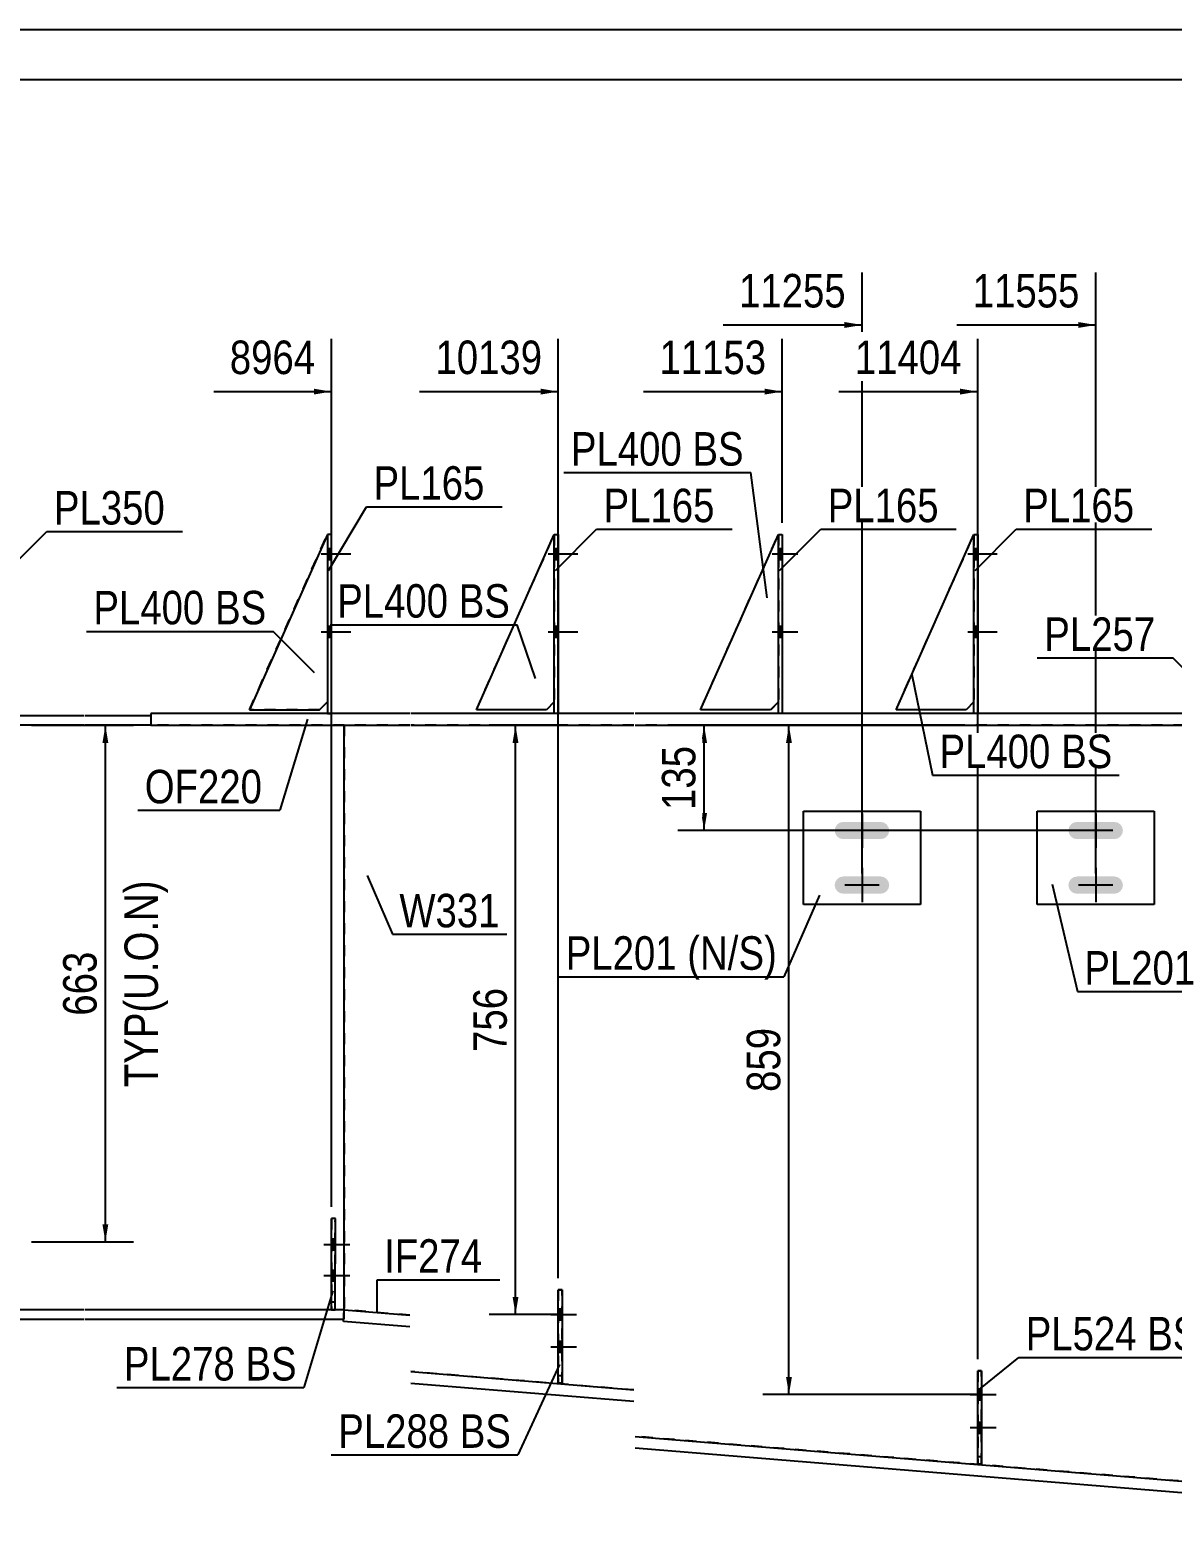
# Model space of a CAD drawing. Header units: millimetres. Extents: x -636 to -233, y -184 to 93.
# Drawn here: x -389.4 to -291.6, y -34.1 to 92.7 of the extents above; entities that cross this region are included whole.
import ezdxf

# ---------------------------------------------------------------- set-up
doc = ezdxf.new("R2010")
doc.units = ezdxf.units.MM
doc.linetypes.add('DXK_LINE_DOT1', pattern=[1.8814, 0.9407, -0.9407])
doc.linetypes.add('DXK_LINE_DOT2', pattern=[3.9198, 1.9599, -1.9599])
doc.styles.add('Arial Narrow', font='ARIALN.TTF', dxfattribs={"height": 0.2})

# ---------------------------------------------------------------- blocks, each defined once
blk = doc.blocks.new('Unknown-627019997-1200')
at = {"color": 5, "linetype": 'Continuous'}
blk.add_line((-233.12, 92.69), (-633.12, 92.69), dxfattribs=at)
blk = doc.blocks.new('Bolt-627019997-1681 - 1676')
at = {"linetype": 'Continuous'}
for points in [[(-324.96, 47.38), (-324.96, 48.31), (-325.29, 48.31), (-325.29, 47.38)], [(-324.96, 47.38), (-324.96, 48.31), (-325.29, 48.31), (-325.29, 47.38)], [(-324.96, 47.38), (-324.96, 48.31), (-325.29, 48.31), (-325.29, 47.38)], [(-324.96, 40.71), (-324.96, 41.65), (-325.29, 41.65), (-325.29, 40.71)], [(-324.96, 40.71), (-324.96, 41.65), (-325.29, 41.65), (-325.29, 40.71)], [(-324.96, 40.71), (-324.96, 41.65), (-325.29, 41.65), (-325.29, 40.71)]]:
    blk.add_hatch(color=3, dxfattribs=at).paths.add_polyline_path(points)
at = {"color": 3, "linetype": 'Continuous'}
for p, q in [((-325.29, 48.31), (-324.96, 48.31)), ((-325.29, 48.31), (-324.96, 48.31)), ((-325.29, 48.31), (-324.96, 48.31)), ((-325.83, 47.85), (-323.63, 47.85)), ((-325.83, 47.85), (-323.63, 47.85)), ((-325.83, 47.85), (-323.63, 47.85)), ((-325.29, 47.38), (-324.96, 47.38)), ((-325.29, 47.38), (-324.96, 47.38)), ((-325.29, 47.38), (-324.96, 47.38)), ((-325.83, 41.18), (-323.63, 41.18)), ((-325.83, 41.18), (-323.63, 41.18)), ((-325.83, 41.18), (-323.63, 41.18)), ((-325.29, 41.65), (-324.96, 41.65)), ((-325.29, 41.65), (-324.96, 41.65)), ((-325.29, 41.65), (-324.96, 41.65)), ((-325.29, 40.71), (-324.96, 40.71)), ((-325.29, 40.71), (-324.96, 40.71)), ((-325.29, 40.71), (-324.96, 40.71))]:
    blk.add_line(p, q, dxfattribs=at)
blk = doc.blocks.new('Bolt-627019997-1679 - 1676')
at = {"linetype": 'Continuous'}
for points in [[(-308.23, 47.38), (-308.23, 48.31), (-308.56, 48.31), (-308.56, 47.38)], [(-308.23, 47.38), (-308.23, 48.31), (-308.56, 48.31), (-308.56, 47.38)], [(-308.23, 47.38), (-308.23, 48.31), (-308.56, 48.31), (-308.56, 47.38)], [(-308.23, 40.71), (-308.23, 41.65), (-308.56, 41.65), (-308.56, 40.71)], [(-308.23, 40.71), (-308.23, 41.65), (-308.56, 41.65), (-308.56, 40.71)], [(-308.23, 40.71), (-308.23, 41.65), (-308.56, 41.65), (-308.56, 40.71)]]:
    blk.add_hatch(color=3, dxfattribs=at).paths.add_polyline_path(points)
at = {"color": 3, "linetype": 'Continuous'}
for p, q in [((-308.56, 48.31), (-308.23, 48.31)), ((-308.56, 48.31), (-308.23, 48.31)), ((-308.56, 48.31), (-308.23, 48.31)), ((-309.09, 47.85), (-306.56, 47.85)), ((-309.09, 47.85), (-306.56, 47.85)), ((-309.09, 47.85), (-306.56, 47.85)), ((-308.56, 47.38), (-308.23, 47.38)), ((-308.56, 47.38), (-308.23, 47.38)), ((-308.56, 47.38), (-308.23, 47.38)), ((-309.09, 41.18), (-306.56, 41.18)), ((-309.09, 41.18), (-306.56, 41.18)), ((-309.09, 41.18), (-306.56, 41.18)), ((-308.56, 41.65), (-308.23, 41.65)), ((-308.56, 41.65), (-308.23, 41.65)), ((-308.56, 41.65), (-308.23, 41.65)), ((-308.56, 40.71), (-308.23, 40.71)), ((-308.56, 40.71), (-308.23, 40.71)), ((-308.56, 40.71), (-308.23, 40.71))]:
    blk.add_line(p, q, dxfattribs=at)
blk = doc.blocks.new('Bolt-627019997-1680 - 1676')
at = {"linetype": 'Continuous'}
for points in [[(-307.9, -24.52), (-307.9, -23.59), (-308.24, -23.59), (-308.24, -24.52)], [(-307.9, -27.37), (-307.9, -26.44), (-308.24, -26.44), (-308.24, -27.37)]]:
    blk.add_hatch(color=3, dxfattribs=at).paths.add_polyline_path(points)
at = {"color": 3, "linetype": 'Continuous'}
for p, q in [((-308.87, -24.06), (-306.67, -24.06)), ((-308.24, -23.59), (-307.9, -23.59)), ((-308.24, -24.52), (-307.9, -24.52)), ((-308.24, -26.44), (-307.9, -26.44)), ((-308.87, -26.9), (-306.67, -26.9)), ((-308.24, -27.37), (-307.9, -27.37))]:
    blk.add_line(p, q, dxfattribs=at)
blk = doc.blocks.new('Bolt-627019997-1682 - 1676')
at = {"color": 3, "linetype": 'DXK_LINE_DOT2'}
for p, q in [((-308.87, -24.06), (-306.67, -24.06)), ((-308.24, -23.59), (-307.9, -23.59)), ((-308.24, -24.52), (-307.9, -24.52)), ((-308.24, -26.44), (-307.9, -26.44)), ((-308.87, -26.9), (-306.67, -26.9)), ((-308.24, -27.37), (-307.9, -27.37))]:
    blk.add_line(p, q, dxfattribs=at)
blk = doc.blocks.new('Part-627019997-2004 - 1676')
at = {"color": 2, "linetype": 'Continuous'}
for p, q in [((-308.24, -30.04), (-308.24, -22.04)), ((-308.24, -22.04), (-307.9, -22.04)), ((-307.9, -22.04), (-307.91, -30.04)), ((-307.91, -30.04), (-308.24, -30.04))]:
    blk.add_line(p, q, dxfattribs=at)
at = {"color": 7, "linetype": 'DXK_LINE_DOT1'}
blk.add_line((-308.24, -29.37), (-307.91, -29.37), dxfattribs=at)
blk = doc.blocks.new('Bolt-627019997-1683 - 1676')
at = {"linetype": 'Continuous'}
for points in [[(-344.13, 47.38), (-344.13, 48.31), (-344.47, 48.31), (-344.47, 47.38)], [(-344.13, 47.38), (-344.13, 48.31), (-344.47, 48.31), (-344.47, 47.38)], [(-344.13, 47.38), (-344.13, 48.31), (-344.47, 48.31), (-344.47, 47.38)], [(-344.13, 40.71), (-344.13, 41.65), (-344.47, 41.65), (-344.47, 40.71)], [(-344.13, 40.71), (-344.13, 41.65), (-344.47, 41.65), (-344.47, 40.71)], [(-344.13, 40.71), (-344.13, 41.65), (-344.47, 41.65), (-344.47, 40.71)]]:
    blk.add_hatch(color=3, dxfattribs=at).paths.add_polyline_path(points)
at = {"color": 3, "linetype": 'Continuous'}
for p, q in [((-344.47, 48.31), (-344.13, 48.31)), ((-344.47, 48.31), (-344.13, 48.31)), ((-344.47, 48.31), (-344.13, 48.31)), ((-345, 47.85), (-342.47, 47.85)), ((-345, 47.85), (-342.47, 47.85)), ((-345, 47.85), (-342.47, 47.85)), ((-344.47, 47.38), (-344.13, 47.38)), ((-344.47, 47.38), (-344.13, 47.38)), ((-344.47, 47.38), (-344.13, 47.38)), ((-345, 41.18), (-342.47, 41.18)), ((-345, 41.18), (-342.47, 41.18)), ((-345, 41.18), (-342.47, 41.18)), ((-344.47, 41.65), (-344.13, 41.65)), ((-344.47, 41.65), (-344.13, 41.65)), ((-344.47, 41.65), (-344.13, 41.65)), ((-344.47, 40.71), (-344.13, 40.71)), ((-344.47, 40.71), (-344.13, 40.71)), ((-344.47, 40.71), (-344.13, 40.71))]:
    blk.add_line(p, q, dxfattribs=at)
blk = doc.blocks.new('Bolt-627019997-1684 - 1676')
at = {"linetype": 'Continuous'}
for points in [[(-343.79, -17.68), (-343.79, -16.75), (-344.13, -16.75), (-344.13, -17.68)], [(-343.79, -20.44), (-343.79, -19.51), (-344.13, -19.51), (-344.13, -20.44)]]:
    blk.add_hatch(color=3, dxfattribs=at).paths.add_polyline_path(points)
at = {"color": 3, "linetype": 'Continuous'}
for p, q in [((-344.76, -17.22), (-342.56, -17.22)), ((-344.13, -16.75), (-343.79, -16.75)), ((-344.13, -17.68), (-343.79, -17.68)), ((-344.76, -19.98), (-342.56, -19.98)), ((-344.13, -19.51), (-343.79, -19.51)), ((-344.13, -20.44), (-343.79, -20.44))]:
    blk.add_line(p, q, dxfattribs=at)
blk = doc.blocks.new('Bolt-627019997-1685 - 1676')
at = {"color": 3, "linetype": 'DXK_LINE_DOT2'}
for p, q in [((-344.76, -17.22), (-342.56, -17.22)), ((-344.13, -16.75), (-343.79, -16.75)), ((-344.13, -17.68), (-343.79, -17.68)), ((-344.76, -19.98), (-342.56, -19.98)), ((-344.13, -19.51), (-343.79, -19.51)), ((-344.13, -20.44), (-343.79, -20.44))]:
    blk.add_line(p, q, dxfattribs=at)
blk = doc.blocks.new('Bolt-627019997-1689 - 1676')
at = {"linetype": 'Continuous'}
for points in [[(-363.56, 47.38), (-363.56, 48.31), (-363.89, 48.31), (-363.89, 47.38)], [(-363.56, 47.38), (-363.56, 48.31), (-363.89, 48.31), (-363.89, 47.38)], [(-363.56, 47.38), (-363.56, 48.31), (-363.89, 48.31), (-363.89, 47.38)], [(-363.56, 40.71), (-363.56, 41.65), (-363.89, 41.65), (-363.89, 40.71)], [(-363.56, 40.71), (-363.56, 41.65), (-363.89, 41.65), (-363.89, 40.71)], [(-363.56, 40.71), (-363.56, 41.65), (-363.89, 41.65), (-363.89, 40.71)]]:
    blk.add_hatch(color=3, dxfattribs=at).paths.add_polyline_path(points)
at = {"color": 3, "linetype": 'Continuous'}
for p, q in [((-363.89, 48.31), (-363.56, 48.31)), ((-363.89, 48.31), (-363.56, 48.31)), ((-363.89, 48.31), (-363.56, 48.31)), ((-364.42, 47.85), (-361.89, 47.85)), ((-364.42, 47.85), (-361.89, 47.85)), ((-364.42, 47.85), (-361.89, 47.85)), ((-363.89, 47.38), (-363.56, 47.38)), ((-363.89, 47.38), (-363.56, 47.38)), ((-363.89, 47.38), (-363.56, 47.38)), ((-364.42, 41.18), (-361.89, 41.18)), ((-364.42, 41.18), (-361.89, 41.18)), ((-364.42, 41.18), (-361.89, 41.18)), ((-363.89, 41.65), (-363.56, 41.65)), ((-363.89, 41.65), (-363.56, 41.65)), ((-363.89, 41.65), (-363.56, 41.65)), ((-363.89, 40.71), (-363.56, 40.71)), ((-363.89, 40.71), (-363.56, 40.71)), ((-363.89, 40.71), (-363.56, 40.71))]:
    blk.add_line(p, q, dxfattribs=at)
blk = doc.blocks.new('Part-627019997-1754 - 1676')
at = {"color": 2, "linetype": 'Continuous'}
for p, q in [((-363.55, -16.82), (-363.55, -9.02)), ((-363.21, -9.02), (-363.55, -9.02)), ((-363.22, -16.82), (-363.21, -9.02))]:
    blk.add_line(p, q, dxfattribs=at)
at = {"color": 7, "linetype": 'DXK_LINE_DOT1'}
for p, q in [((-363.55, -16.15), (-363.22, -16.15)), ((-363.55, -16.82), (-363.22, -16.82))]:
    blk.add_line(p, q, dxfattribs=at)
blk = doc.blocks.new('Bolt-627019997-1693 - 1676')
at = {"linetype": 'Continuous'}
for points in [[(-363.22, -11.69), (-363.22, -10.76), (-363.55, -10.76), (-363.55, -11.69)], [(-363.22, -14.35), (-363.22, -13.42), (-363.55, -13.42), (-363.55, -14.35)]]:
    blk.add_hatch(color=3, dxfattribs=at).paths.add_polyline_path(points)
at = {"color": 3, "linetype": 'Continuous'}
for p, q in [((-364.18, -11.23), (-361.98, -11.23)), ((-363.55, -10.76), (-363.22, -10.76)), ((-363.55, -11.69), (-363.22, -11.69)), ((-364.18, -13.89), (-361.98, -13.89)), ((-363.55, -13.42), (-363.22, -13.42)), ((-363.55, -14.35), (-363.22, -14.35))]:
    blk.add_line(p, q, dxfattribs=at)
blk = doc.blocks.new('Bolt-627019997-1694 - 1676')
at = {"color": 3, "linetype": 'DXK_LINE_DOT2'}
for p, q in [((-364.18, -11.23), (-361.98, -11.23)), ((-363.55, -10.76), (-363.22, -10.76)), ((-363.55, -11.69), (-363.22, -11.69)), ((-364.18, -13.89), (-361.98, -13.89)), ((-363.55, -13.42), (-363.22, -13.42)), ((-363.55, -14.35), (-363.22, -14.35))]:
    blk.add_line(p, q, dxfattribs=at)
blk = doc.blocks.new('Part-627019997-1808 - 1676')
at = {"color": 7, "linetype": 'DXK_LINE_DOT1'}
for p, q in [((-351.14, 34.51), (-344.47, 49.51)), ((-344.47, 49.51), (-344.47, 35.18)), ((-345.14, 34.51), (-351.14, 34.51)), ((-344.47, 35.18), (-345.14, 34.51))]:
    blk.add_line(p, q, dxfattribs=at)
blk = doc.blocks.new('Part-627019997-1955 - 1676')
at = {"color": 2, "linetype": 'Continuous'}
for p, q in [((-308.56, 34.18), (-308.56, 49.51)), ((-308.56, 49.51), (-308.23, 49.51)), ((-308.23, 49.51), (-308.23, 34.18))]:
    blk.add_line(p, q, dxfattribs=at)
at = {"color": 7, "linetype": 'DXK_LINE_DOT1'}
blk.add_line((-308.23, 34.18), (-308.56, 34.18), dxfattribs=at)
blk = doc.blocks.new('Bolt-627019997-1703 - 1676')
at = {"linetype": 'Continuous'}
for points in [[(-300.26, 24.7), (-300.42, 24.46), (-300.48, 24.18), (-300.42, 23.9), (-300.26, 23.66), (-300.03, 23.5), (-299.74, 23.45), (-296.54, 23.45), (-296.26, 23.5), (-296.03, 23.66), (-295.87, 23.9), (-295.81, 24.18), (-295.87, 24.46), (-296.03, 24.7), (-296.26, 24.86), (-296.54, 24.91), (-299.74, 24.91), (-300.03, 24.86)], [(-300.26, 20.03), (-300.42, 19.79), (-300.48, 19.51), (-300.42, 19.23), (-300.26, 18.99), (-300.03, 18.83), (-299.74, 18.78), (-296.54, 18.78), (-296.26, 18.83), (-296.03, 18.99), (-295.87, 19.23), (-295.81, 19.51), (-295.87, 19.79), (-296.03, 20.03), (-296.26, 20.19), (-296.54, 20.25), (-299.74, 20.25), (-300.03, 20.19)]]:
    blk.add_hatch(color=3, dxfattribs=at).paths.add_polyline_path(points)
at = {"color": 3, "linetype": 'Continuous'}
for p, q in [((-298.14, 25.65), (-298.14, 22.71)), ((-296.68, 24.18), (-299.61, 24.18)), ((-298.14, 20.98), (-298.14, 18.05)), ((-296.68, 19.51), (-299.61, 19.51))]:
    blk.add_line(p, q, dxfattribs=at)
blk = doc.blocks.new('Part-627019997-1911 - 1676')
at = {"color": 2, "linetype": 'Continuous'}
for p, q in [((-403.88, -16.82), (-458.1, -16.82)), ((-458.1, -16.82), (-458.1, -17.62)), ((-458.1, -17.62), (-403.88, -17.62)), ((-384.71, -16.82), (-403.78, -16.82)), ((-403.78, -17.62), (-384.71, -17.62)), ((-362.44, -16.82), (-384.61, -16.82)), ((-384.61, -17.62), (-362.5, -17.62))]:
    blk.add_line(p, q, dxfattribs=at)
at = {"color": 7, "linetype": 'DXK_LINE_DOT1'}
for q in [(-362.5, -17.62), (-362.44, -16.82)]:
    blk.add_line((-362.44, -17.62), q, dxfattribs=at)
blk = doc.blocks.new('Bolt-627019997-1704 - 1676')
at = {"linetype": 'Continuous'}
for points in [[(-320.26, 24.7), (-320.42, 24.46), (-320.48, 24.18), (-320.42, 23.9), (-320.26, 23.66), (-320.03, 23.5), (-319.74, 23.45), (-316.54, 23.45), (-316.26, 23.5), (-316.03, 23.66), (-315.87, 23.9), (-315.81, 24.18), (-315.87, 24.46), (-316.03, 24.7), (-316.26, 24.86), (-316.54, 24.91), (-319.74, 24.91), (-320.03, 24.86)], [(-320.26, 20.03), (-320.42, 19.79), (-320.48, 19.51), (-320.42, 19.23), (-320.26, 18.99), (-320.03, 18.83), (-319.74, 18.78), (-316.54, 18.78), (-316.26, 18.83), (-316.03, 18.99), (-315.87, 19.23), (-315.81, 19.51), (-315.87, 19.79), (-316.03, 20.03), (-316.26, 20.19), (-316.54, 20.25), (-319.74, 20.25), (-320.03, 20.19)]]:
    blk.add_hatch(color=3, dxfattribs=at).paths.add_polyline_path(points)
at = {"color": 3, "linetype": 'Continuous'}
for p, q in [((-318.14, 25.65), (-318.14, 22.71)), ((-316.68, 24.18), (-319.61, 24.18)), ((-318.14, 20.98), (-318.14, 18.05)), ((-316.68, 19.51), (-319.61, 19.51))]:
    blk.add_line(p, q, dxfattribs=at)
blk = doc.blocks.new('Part-627019997-1732 - 1676')
at = {"color": 2, "linetype": 'Continuous'}
for p, q in [((-363.89, 49.51), (-370.56, 34.51)), ((-370.56, 34.51), (-364.56, 34.51)), ((-364.56, 34.51), (-363.89, 35.18))]:
    blk.add_line(p, q, dxfattribs=at)
at = {"color": 7, "linetype": 'DXK_LINE_DOT1'}
blk.add_line((-363.89, 49.51), (-363.89, 35.18), dxfattribs=at)
blk = doc.blocks.new('Part-627019997-1776 - 1676')
at = {"color": 7, "linetype": 'DXK_LINE_DOT1'}
for p, q in [((-363.55, -9.02), (-363.55, -16.82)), ((-363.21, -9.02), (-363.55, -9.02)), ((-363.22, -16.82), (-363.21, -9.02))]:
    blk.add_line(p, q, dxfattribs=at)
blk = doc.blocks.new('Part-627019997-1798 - 1676')
at = {"color": 7, "linetype": 'DXK_LINE_DOT1'}
for p, q in [((-315.23, 34.51), (-308.56, 49.51)), ((-308.56, 49.51), (-308.56, 35.18)), ((-309.23, 34.51), (-315.23, 34.51)), ((-308.56, 35.18), (-309.23, 34.51))]:
    blk.add_line(p, q, dxfattribs=at)
blk = doc.blocks.new('Part-627019997-1803 - 1676')
at = {"color": 7, "linetype": 'DXK_LINE_DOT1'}
for p, q in [((-331.96, 34.51), (-325.29, 49.51)), ((-325.29, 49.51), (-325.29, 35.18)), ((-325.96, 34.51), (-331.96, 34.51)), ((-325.29, 35.18), (-325.96, 34.51))]:
    blk.add_line(p, q, dxfattribs=at)
blk = doc.blocks.new('Part-627019997-2178 - 1676')
at = {"color": 2, "linetype": 'Continuous'}
for p, q in [((-351.14, 34.51), (-344.47, 49.51)), ((-345.14, 34.51), (-351.14, 34.51)), ((-344.47, 35.18), (-345.14, 34.51))]:
    blk.add_line(p, q, dxfattribs=at)
blk = doc.blocks.new('Part-627019997-1835 - 1676')
at = {"color": 2, "linetype": 'Continuous'}
for p, q in [((-323.14, 17.85), (-323.14, 25.85)), ((-323.14, 25.85), (-313.14, 25.85)), ((-313.14, 25.85), (-313.14, 17.85)), ((-313.14, 17.85), (-323.14, 17.85))]:
    blk.add_line(p, q, dxfattribs=at)
blk = doc.blocks.new('Part-627019997-1933 - 1676')
at = {"color": 2, "linetype": 'Continuous'}
for p, q in [((-362.52, -17.82), (-362.44, -16.82)), ((-362.44, -16.82), (-356.84, -17.28)), ((-356.84, -18.28), (-362.52, -17.82)), ((-356.74, -22.11), (-337.66, -23.68)), ((-337.66, -24.68), (-356.74, -23.12)), ((-337.56, -27.65), (-270.42, -33.15)), ((-270.51, -34.15), (-337.56, -28.65)), ((-270.51, -34.15), (-270.42, -33.15))]:
    blk.add_line(p, q, dxfattribs=at)
blk = doc.blocks.new('Part-627019997-1982 - 1676')
at = {"color": 2, "linetype": 'Continuous'}
for p, q in [((-315.23, 34.51), (-308.56, 49.51)), ((-309.23, 34.51), (-315.23, 34.51)), ((-308.56, 35.18), (-309.23, 34.51))]:
    blk.add_line(p, q, dxfattribs=at)
blk = doc.blocks.new('Part-627019997-2026 - 1676')
at = {"color": 7, "linetype": 'DXK_LINE_DOT1'}
for p, q in [((-344.13, -15.11), (-344.13, -23.11)), ((-343.79, -15.11), (-344.13, -15.11)), ((-343.8, -23.11), (-343.79, -15.11)), ((-344.13, -22.44), (-343.8, -22.44)), ((-344.13, -23.11), (-343.8, -23.11))]:
    blk.add_line(p, q, dxfattribs=at)
blk = doc.blocks.new('Part-627019997-2051 - 1676')
at = {"color": 2, "linetype": 'Continuous'}
for p, q in [((-363.56, 49.51), (-363.89, 49.51)), ((-363.89, 49.51), (-363.89, 34.18)), ((-363.56, 49.51), (-363.56, 34.18))]:
    blk.add_line(p, q, dxfattribs=at)
at = {"color": 7, "linetype": 'DXK_LINE_DOT1'}
blk.add_line((-363.89, 34.18), (-363.56, 34.18), dxfattribs=at)
blk = doc.blocks.new('Part-627019997-2067 - 1676')
at = {"color": 2, "linetype": 'Continuous'}
for p, q in [((-362.44, -16.82), (-362.44, 33.18)), ((-280.97, 33.18), (-281.13, 33.18))]:
    blk.add_line(p, q, dxfattribs=at)
at = {"color": 7, "linetype": 'DXK_LINE_DOT1'}
for p, q in [((-362.44, 33.18), (-362.44, -16.82)), ((-356.84, 33.18), (-362.44, 33.18)), ((-337.66, 33.18), (-356.74, 33.18)), ((-281.13, 33.18), (-337.56, 33.18)), ((-280.97, 33.18), (-270.42, -33.15)), ((-356.84, -17.28), (-362.44, -16.82)), ((-362.44, -16.82), (-362.44, -16.82)), ((-362.44, -16.82), (-362.44, -16.82)), ((-337.66, -23.68), (-356.74, -22.11)), ((-270.42, -33.15), (-337.56, -27.65))]:
    blk.add_line(p, q, dxfattribs=at)
blk = doc.blocks.new('Part-627019997-2082 - 1676')
at = {"color": 7, "linetype": 'DXK_LINE_DOT1'}
for p, q in [((-370.56, 34.51), (-363.89, 49.51)), ((-364.56, 34.51), (-370.56, 34.51)), ((-363.89, 35.18), (-364.56, 34.51))]:
    blk.add_line(p, q, dxfattribs=at)
blk = doc.blocks.new('Part-627019997-2141 - 1676')
at = {"color": 2, "linetype": 'Continuous'}
for p, q in [((-325.29, 34.18), (-325.29, 49.51)), ((-325.29, 49.51), (-324.96, 49.51)), ((-324.96, 49.51), (-324.96, 34.18))]:
    blk.add_line(p, q, dxfattribs=at)
at = {"color": 7, "linetype": 'DXK_LINE_DOT1'}
blk.add_line((-324.96, 34.18), (-325.29, 34.18), dxfattribs=at)
blk = doc.blocks.new('Part-627019997-2146 - 1676')
at = {"color": 2, "linetype": 'Continuous'}
for p, q in [((-331.96, 34.51), (-325.29, 49.51)), ((-325.96, 34.51), (-331.96, 34.51)), ((-325.29, 35.18), (-325.96, 34.51))]:
    blk.add_line(p, q, dxfattribs=at)
blk = doc.blocks.new('Part-627019997-2168 - 1676')
at = {"color": 7, "linetype": 'DXK_LINE_DOT1'}
for p, q in [((-308.24, -22.04), (-308.24, -30.04)), ((-307.9, -22.04), (-308.24, -22.04)), ((-307.91, -30.04), (-307.9, -22.04)), ((-308.24, -30.04), (-307.91, -30.04))]:
    blk.add_line(p, q, dxfattribs=at)
blk = doc.blocks.new('Part-627019997-2173 - 1676')
at = {"color": 2, "linetype": 'Continuous'}
for p, q in [((-344.47, 34.18), (-344.47, 49.51)), ((-344.47, 49.51), (-344.13, 49.51)), ((-344.13, 49.51), (-344.14, 34.18))]:
    blk.add_line(p, q, dxfattribs=at)
at = {"color": 7, "linetype": 'DXK_LINE_DOT1'}
blk.add_line((-344.14, 34.18), (-344.47, 34.18), dxfattribs=at)
blk = doc.blocks.new('Part-627019997-2200 - 1676')
at = {"color": 2, "linetype": 'Continuous'}
for p, q in [((-344.13, -23.11), (-344.13, -15.11)), ((-344.13, -15.11), (-343.79, -15.11)), ((-343.79, -15.11), (-343.8, -23.11)), ((-343.8, -23.11), (-344.13, -23.11))]:
    blk.add_line(p, q, dxfattribs=at)
blk = doc.blocks.new('Part-627019997-2205 - 1676')
at = {"color": 2, "linetype": 'Continuous'}
blk.add_line((-518.5, 33.18), (-518.5, -16.82), dxfattribs=at)
at = {"color": 7, "linetype": 'DXK_LINE_DOT1'}
for p, q in [((-512.9, 33.18), (-518.5, 33.18)), ((-494.67, 33.18), (-512.8, 33.18)), ((-476.43, 33.18), (-494.57, 33.18)), ((-465.13, 33.18), (-476.33, 33.18)), ((-403.88, 33.18), (-465.03, 33.18)), ((-384.71, 33.18), (-403.78, 33.18)), ((-362.44, 33.18), (-384.61, 33.18)), ((-512.9, -16.82), (-518.5, -16.82)), ((-494.67, -16.82), (-512.8, -16.82)), ((-476.43, -16.82), (-494.57, -16.82)), ((-465.13, -16.82), (-476.33, -16.82)), ((-403.88, -16.82), (-465.03, -16.82)), ((-384.71, -16.82), (-403.78, -16.82)), ((-362.44, -16.82), (-384.61, -16.82))]:
    blk.add_line(p, q, dxfattribs=at)
blk = doc.blocks.new('Part-627019997-2227 - 1676')
at = {"color": 2, "linetype": 'Continuous'}
for p, q in [((-356.84, 34.18), (-379.01, 34.18)), ((-379.01, 34.18), (-379.01, 33.18)), ((-379.01, 33.18), (-356.84, 33.18)), ((-337.66, 34.18), (-356.74, 34.18)), ((-356.74, 33.18), (-337.66, 33.18)), ((-281.13, 34.18), (-337.56, 34.18)), ((-337.56, 33.18), (-281.13, 33.18)), ((-281.13, 33.18), (-281.13, 34.18))]:
    blk.add_line(p, q, dxfattribs=at)
blk = doc.blocks.new('Part-627019997-2254 - 1676')
at = {"color": 2, "linetype": 'Continuous'}
for p, q in [((-465.13, 33.98), (-470.73, 33.98)), ((-470.73, 33.98), (-470.73, 33.18)), ((-465.13, 33.18), (-470.73, 33.18)), ((-403.88, 33.98), (-465.03, 33.98)), ((-403.88, 33.18), (-465.03, 33.18)), ((-384.71, 33.98), (-403.78, 33.98)), ((-384.71, 33.18), (-403.78, 33.18)), ((-379.01, 33.98), (-384.61, 33.98)), ((-379.01, 33.18), (-384.61, 33.18))]:
    blk.add_line(p, q, dxfattribs=at)
at = {"color": 7, "linetype": 'DXK_LINE_DOT1'}
blk.add_line((-379.01, 33.98), (-379.01, 33.18), dxfattribs=at)
blk = doc.blocks.new('Part-627019997-2396 - 1676')
at = {"color": 2, "linetype": 'Continuous'}
for p, q in [((-303.14, 17.85), (-303.14, 25.85)), ((-303.14, 25.85), (-293.14, 25.85)), ((-293.14, 25.85), (-293.14, 17.85)), ((-293.14, 17.85), (-303.14, 17.85))]:
    blk.add_line(p, q, dxfattribs=at)
blk = doc.blocks.new('StraightDimension-627019997-7070 - 1676')
at = {"linetype": 'Continuous'}
blk.add_hatch(color=7, dxfattribs=at).paths.add_polyline_path([(-319.64, 67.68), (-318.14, 67.43), (-319.64, 67.18)])
at = {"color": 7, "linetype": 'Continuous'}
for p, q in [((-318.14, 20.51), (-318.14, 71.93)), ((-330.03, 67.43), (-318.14, 67.43))]:
    blk.add_line(p, q, dxfattribs=at)
at = {"color": 0}
blk.add_wipeout([(-318.92, 68.33), (-318.92, 72.53), (-329.26, 72.53), (-329.26, 68.33)], dxfattribs=at)
at = {"color": 3, "style": 'Arial Narrow'}
blk.add_text('11255', height=2.863, dxfattribs=at).set_placement((-328.66, 68.93))
blk = doc.blocks.new('StraightDimension-627019997-2653 - 1676')
at = {"linetype": 'Continuous'}
for points in [[(-383.14, 31.68), (-382.89, 33.18), (-382.64, 31.68)], [(-382.64, -9.51), (-382.89, -11.01), (-383.14, -9.51)]]:
    blk.add_hatch(color=7, dxfattribs=at).paths.add_polyline_path(points)
at = {"color": 7, "linetype": 'Continuous'}
for p, q in [((-389.22, 33.18), (-380.49, 33.18)), ((-382.89, -11.01), (-382.89, 33.18)), ((-389.22, -11.01), (-380.49, -11.01))]:
    blk.add_line(p, q, dxfattribs=at)
at = {"color": 0, "linetype": 'Continuous'}
blk.add_wipeout([(-377.79, 20.54), (-381.99, 20.54), (-381.99, 1.63), (-377.79, 1.63)], dxfattribs=at)
at = {"color": 3, "linetype": 'Continuous', "style": 'Arial Narrow'}
blk.add_text('TYP(U.O.N)', height=2.863, rotation=90.0002, dxfattribs=at).set_placement((-378.39, 2.23))
at = {"color": 0}
blk.add_wipeout([(-383.04, 14.43), (-387.24, 14.43), (-387.24, 7.74), (-383.04, 7.74)], dxfattribs=at)
at = {"color": 3, "style": 'Arial Narrow'}
blk.add_text('663', height=2.863, rotation=90.0002, dxfattribs=at).set_placement((-383.64, 8.34))
blk = doc.blocks.new('StraightDimension-627019997-2666 - 1676')
at = {"linetype": 'Continuous'}
for points in [[(-348.04, 31.68), (-347.79, 33.18), (-347.54, 31.68)], [(-347.54, -15.72), (-347.79, -17.22), (-348.04, -15.72)]]:
    blk.add_hatch(color=7, dxfattribs=at).paths.add_polyline_path(points)
at = {"color": 7, "linetype": 'Continuous'}
for p, q in [((-344.18, 33.18), (-350.04, 33.18)), ((-347.79, -17.22), (-347.79, 33.18)), ((-344.18, -17.22), (-350.04, -17.22))]:
    blk.add_line(p, q, dxfattribs=at)
at = {"color": 0}
blk.add_wipeout([(-347.94, 11.32), (-352.14, 11.32), (-352.14, 4.64), (-347.94, 4.64)], dxfattribs=at)
at = {"color": 3, "style": 'Arial Narrow'}
blk.add_text('756', height=2.863, rotation=90.0002, dxfattribs=at).set_placement((-348.54, 5.24))
blk = doc.blocks.new('StraightDimension-627019997-2813 - 1676')
at = {"color": 7, "linetype": 'Continuous'}
blk.add_line((-600.67, 88.42), (-267.29, 88.42), dxfattribs=at)
blk = doc.blocks.new('StraightDimension-627019997-7071 - 1676')
at = {"linetype": 'Continuous'}
blk.add_hatch(color=7, dxfattribs=at).paths.add_polyline_path([(-326.46, 61.98), (-324.96, 61.73), (-326.46, 61.48)])
at = {"color": 7, "linetype": 'Continuous'}
for p, q in [((-324.96, 50.51), (-324.96, 66.23)), ((-336.85, 61.73), (-324.96, 61.73))]:
    blk.add_line(p, q, dxfattribs=at)
at = {"color": 0}
blk.add_wipeout([(-325.73, 62.63), (-325.73, 66.83), (-336.07, 66.83), (-336.07, 62.63)], dxfattribs=at)
at = {"color": 3, "style": 'Arial Narrow'}
blk.add_text('11153', height=2.863, dxfattribs=at).set_placement((-335.47, 63.23))
blk = doc.blocks.new('StraightDimension-627019997-2678 - 1676')
at = {"linetype": 'Continuous'}
for points in [[(-324.64, 31.68), (-324.39, 33.18), (-324.14, 31.68)], [(-324.14, -22.56), (-324.39, -24.06), (-324.64, -22.56)]]:
    blk.add_hatch(color=7, dxfattribs=at).paths.add_polyline_path(points)
at = {"color": 7, "linetype": 'Continuous'}
for p, q in [((-309.71, 33.18), (-326.64, 33.18)), ((-324.39, -24.06), (-324.39, 33.18)), ((-308.29, -24.06), (-326.64, -24.06))]:
    blk.add_line(p, q, dxfattribs=at)
at = {"color": 0}
blk.add_wipeout([(-324.54, 7.9), (-328.74, 7.9), (-328.74, 1.22), (-324.54, 1.22)], dxfattribs=at)
at = {"color": 3, "style": 'Arial Narrow'}
blk.add_text('859', height=2.863, rotation=90.0002, dxfattribs=at).set_placement((-325.14, 1.82))
blk = doc.blocks.new('StraightDimension-627019997-2690 - 1676')
at = {"linetype": 'Continuous'}
for points in [[(-331.9, 31.68), (-331.65, 33.18), (-331.4, 31.68)], [(-331.4, 25.68), (-331.65, 24.18), (-331.9, 25.68)]]:
    blk.add_hatch(color=7, dxfattribs=at).paths.add_polyline_path(points)
at = {"color": 7, "linetype": 'Continuous'}
for p, q in [((-319.01, 33.18), (-333.9, 33.18)), ((-331.65, 24.18), (-331.65, 33.18)), ((-299.14, 24.18), (-333.9, 24.18))]:
    blk.add_line(p, q, dxfattribs=at)
at = {"color": 0}
blk.add_wipeout([(-331.8, 32.02), (-336, 32.02), (-336, 25.34), (-331.8, 25.34)], dxfattribs=at)
at = {"color": 3, "style": 'Arial Narrow'}
blk.add_text('135', height=2.863, rotation=90.0002, dxfattribs=at).set_placement((-332.4, 25.94))
blk = doc.blocks.new('StraightDimension-627019997-7068 - 1676')
at = {"linetype": 'Continuous'}
blk.add_hatch(color=7, dxfattribs=at).paths.add_polyline_path([(-299.64, 67.68), (-298.14, 67.43), (-299.64, 67.18)])
at = {"color": 7, "linetype": 'Continuous'}
for p, q in [((-298.14, 20.51), (-298.14, 71.93)), ((-310.03, 67.43), (-298.14, 67.43))]:
    blk.add_line(p, q, dxfattribs=at)
at = {"color": 0}
blk.add_wipeout([(-298.92, 68.33), (-298.92, 72.53), (-309.26, 72.53), (-309.26, 68.33)], dxfattribs=at)
at = {"color": 3, "style": 'Arial Narrow'}
blk.add_text('11555', height=2.863, dxfattribs=at).set_placement((-308.66, 68.93))
blk = doc.blocks.new('StraightDimension-627019997-7069 - 1676')
at = {"linetype": 'Continuous'}
blk.add_hatch(color=7, dxfattribs=at).paths.add_polyline_path([(-309.74, 61.98), (-308.24, 61.73), (-309.74, 61.48)])
at = {"color": 7, "linetype": 'Continuous'}
for p, q in [((-308.24, -21.04), (-308.24, 66.23)), ((-320.13, 61.73), (-308.24, 61.73))]:
    blk.add_line(p, q, dxfattribs=at)
at = {"color": 0}
blk.add_wipeout([(-309.01, 62.63), (-309.01, 66.83), (-319.35, 66.83), (-319.35, 62.63)], dxfattribs=at)
at = {"color": 3, "style": 'Arial Narrow'}
blk.add_text('11404', height=2.863, dxfattribs=at).set_placement((-318.75, 63.23))
blk = doc.blocks.new('StraightDimension-627019997-7072 - 1676')
at = {"linetype": 'Continuous'}
blk.add_hatch(color=7, dxfattribs=at).paths.add_polyline_path([(-345.63, 61.98), (-344.13, 61.73), (-345.63, 61.48)])
at = {"color": 7, "linetype": 'Continuous'}
for p, q in [((-344.13, -14.11), (-344.13, 66.23)), ((-356.02, 61.73), (-344.13, 61.73))]:
    blk.add_line(p, q, dxfattribs=at)
at = {"color": 0}
blk.add_wipeout([(-344.9, 62.63), (-344.9, 66.83), (-355.24, 66.83), (-355.24, 62.63)], dxfattribs=at)
at = {"color": 3, "style": 'Arial Narrow'}
blk.add_text('10139', height=2.863, dxfattribs=at).set_placement((-354.64, 63.23))
blk = doc.blocks.new('StraightDimension-627019997-7073 - 1676')
at = {"linetype": 'Continuous'}
blk.add_hatch(color=7, dxfattribs=at).paths.add_polyline_path([(-365.05, 61.98), (-363.55, 61.73), (-365.05, 61.48)])
at = {"color": 7, "linetype": 'Continuous'}
for p, q in [((-363.55, -8.02), (-363.55, 66.23)), ((-373.61, 61.73), (-363.55, 61.73))]:
    blk.add_line(p, q, dxfattribs=at)
at = {"color": 0}
blk.add_wipeout([(-364.32, 62.63), (-364.32, 66.83), (-372.84, 66.83), (-372.84, 62.63)], dxfattribs=at)
at = {"color": 3, "style": 'Arial Narrow'}
blk.add_text('8964', height=2.863, dxfattribs=at).set_placement((-372.24, 63.23))
blk = doc.blocks.new('Mark-627019997-1951 - 1676')
at = {"color": 0}
blk.add_wipeout([(-294.83, 50.56), (-294.83, 53.56), (-304.34, 53.56), (-304.34, 50.56)], dxfattribs=at)
blk.add_wipeout([(-294.83, 50.56), (-294.83, 53.56), (-304.34, 53.56), (-304.34, 50.56)], dxfattribs=at)
at = {"color": 7, "linetype": 'Continuous'}
for p, q in [((-308.47, 46.43), (-304.94, 49.96)), ((-304.94, 49.96), (-293.33, 49.96))]:
    blk.add_line(p, q, dxfattribs=at)
at = {"color": 3, "style": 'Arial Narrow'}
blk.add_text('PL165', height=2.863, dxfattribs=at).set_placement((-304.34, 50.56))
blk = doc.blocks.new('Mark-627019997-1831 - 1676')
at = {"color": 0}
for points in [[(-333.99, 12.27), (-333.99, 15.27), (-343.49, 15.27), (-343.49, 12.27)], [(-325.42, 12.27), (-325.42, 15.27), (-333.09, 15.27), (-333.09, 12.27)]]:
    blk.add_wipeout(points, dxfattribs=at)
for points in [[(-333.99, 12.27), (-333.99, 15.27), (-343.49, 15.27), (-343.49, 12.27)], [(-325.42, 12.27), (-325.42, 15.27), (-333.09, 15.27), (-333.09, 12.27)]]:
    blk.add_wipeout(points, dxfattribs=at)
at = {"color": 7, "linetype": 'Continuous'}
for p in [(-321.78, 18.64), (-344.09, 11.67)]:
    blk.add_line(p, (-324.82, 11.67), dxfattribs=at)
at = {"color": 3, "style": 'Arial Narrow'}
for s, p in [('(N/', (-333.09, 12.27)), ('S)', (-328.71, 12.27)), ('PL201', (-343.49, 12.27))]:
    blk.add_text(s, height=2.863, dxfattribs=at).set_placement(p)
blk = doc.blocks.new('MarkSet-627019997-2983 - 1676')
at = {"color": 0}
for points in [[(-374.4, 41.82), (-374.4, 44.82), (-383.91, 44.82), (-383.91, 41.82)], [(-369.12, 41.82), (-369.12, 44.82), (-373.5, 44.82), (-373.5, 41.82)]]:
    blk.add_wipeout(points, dxfattribs=at)
for points in [[(-374.4, 41.82), (-374.4, 44.82), (-383.91, 44.82), (-383.91, 41.82)], [(-369.12, 41.82), (-369.12, 44.82), (-373.5, 44.82), (-373.5, 41.82)]]:
    blk.add_wipeout(points, dxfattribs=at)
at = {"color": 7, "linetype": 'Continuous'}
for p in [(-384.51, 41.22), (-364.99, 37.68)]:
    blk.add_line(p, (-368.52, 41.22), dxfattribs=at)
at = {"color": 3, "style": 'Arial Narrow'}
for s, p in [('PL400', (-383.91, 41.82)), ('BS', (-373.5, 41.82))]:
    blk.add_text(s, height=2.863, dxfattribs=at).set_placement(p)
blk = doc.blocks.new('Mark-627019997-2027 - 1676')
at = {"color": 0}
blk.add_wipeout([(-377.79, 50.36), (-377.79, 53.36), (-387.29, 53.36), (-387.29, 50.36)], dxfattribs=at)
blk.add_wipeout([(-377.79, 50.36), (-377.79, 53.36), (-387.29, 53.36), (-387.29, 50.36)], dxfattribs=at)
at = {"color": 7, "linetype": 'Continuous'}
for p, q in [((-391.43, 46.23), (-387.89, 49.76)), ((-387.89, 49.76), (-376.29, 49.76))]:
    blk.add_line(p, q, dxfattribs=at)
at = {"color": 3, "style": 'Arial Narrow'}
blk.add_text('PL350', height=2.863, dxfattribs=at).set_placement((-387.29, 50.36))
blk = doc.blocks.new('Mark-627019997-1929 - 1676')
at = {"color": 0}
blk.add_wipeout([(-350.63, -13.65), (-350.63, -10.65), (-359.04, -10.65), (-359.04, -13.65)], dxfattribs=at)
blk.add_wipeout([(-350.63, -13.65), (-350.63, -10.65), (-359.04, -10.65), (-359.04, -13.65)], dxfattribs=at)
at = {"color": 7, "linetype": 'Continuous'}
for p, q in [((-359.64, -17.1), (-359.64, -14.25)), ((-359.64, -14.25), (-349.13, -14.25))]:
    blk.add_line(p, q, dxfattribs=at)
at = {"color": 3, "style": 'Arial Narrow'}
blk.add_text('IF274', height=2.863, dxfattribs=at).set_placement((-359.04, -13.65))
blk = doc.blocks.new('MarkSet-627019997-2989 - 1676')
at = {"color": 0}
for points in [[(-371.8, -22.87), (-371.8, -19.87), (-381.3, -19.87), (-381.3, -22.87)], [(-366.51, -22.87), (-366.51, -19.87), (-370.9, -19.87), (-370.9, -22.87)]]:
    blk.add_wipeout(points, dxfattribs=at)
for points in [[(-371.8, -22.87), (-371.8, -19.87), (-381.3, -19.87), (-381.3, -22.87)], [(-366.51, -22.87), (-366.51, -19.87), (-370.9, -19.87), (-370.9, -22.87)]]:
    blk.add_wipeout(points, dxfattribs=at)
at = {"color": 7, "linetype": 'Continuous'}
for p in [(-363.41, -15.21), (-381.9, -23.47)]:
    blk.add_line(p, (-365.91, -23.47), dxfattribs=at)
at = {"color": 3, "style": 'Arial Narrow'}
for s, p in [('PL278', (-381.3, -22.87)), ('BS', (-370.9, -22.87))]:
    blk.add_text(s, height=2.863, dxfattribs=at).set_placement(p)
blk = doc.blocks.new('Mark-627019997-2047 - 1676')
at = {"color": 0}
blk.add_wipeout([(-350.44, 52.48), (-350.44, 55.48), (-359.94, 55.48), (-359.94, 52.48)], dxfattribs=at)
blk.add_wipeout([(-350.44, 52.48), (-350.44, 55.48), (-359.94, 55.48), (-359.94, 52.48)], dxfattribs=at)
at = {"color": 7, "linetype": 'Continuous'}
for p, q in [((-363.8, 46.43), (-360.54, 51.88)), ((-360.54, 51.88), (-348.94, 51.88))]:
    blk.add_line(p, q, dxfattribs=at)
at = {"color": 3, "style": 'Arial Narrow'}
blk.add_text('PL165', height=2.863, dxfattribs=at).set_placement((-359.94, 52.48))
blk = doc.blocks.new('Mark-627019997-2063 - 1676')
at = {"color": 0}
blk.add_wipeout([(-349.14, 15.9), (-349.14, 18.9), (-357.73, 18.9), (-357.73, 15.9)], dxfattribs=at)
blk.add_wipeout([(-349.14, 15.9), (-349.14, 18.9), (-357.73, 18.9), (-357.73, 15.9)], dxfattribs=at)
at = {"color": 7, "linetype": 'Continuous'}
for p, q in [((-360.49, 20.33), (-358.33, 15.3)), ((-358.33, 15.3), (-348.54, 15.3))]:
    blk.add_line(p, q, dxfattribs=at)
at = {"color": 3, "style": 'Arial Narrow'}
blk.add_text('W331', height=2.863, dxfattribs=at).set_placement((-357.73, 15.9))
blk = doc.blocks.new('Mark-627019997-2137 - 1676')
at = {"color": 0}
blk.add_wipeout([(-311.57, 50.56), (-311.57, 53.56), (-321.07, 53.56), (-321.07, 50.56)], dxfattribs=at)
blk.add_wipeout([(-311.57, 50.56), (-311.57, 53.56), (-321.07, 53.56), (-321.07, 50.56)], dxfattribs=at)
at = {"color": 7, "linetype": 'Continuous'}
for p, q in [((-325.21, 46.43), (-321.67, 49.96)), ((-321.67, 49.96), (-310.07, 49.96))]:
    blk.add_line(p, q, dxfattribs=at)
at = {"color": 3, "style": 'Arial Narrow'}
blk.add_text('PL165', height=2.863, dxfattribs=at).set_placement((-321.07, 50.56))
blk = doc.blocks.new('Mark-627019997-2169 - 1676')
at = {"color": 0}
blk.add_wipeout([(-330.74, 50.56), (-330.74, 53.56), (-340.25, 53.56), (-340.25, 50.56)], dxfattribs=at)
blk.add_wipeout([(-330.74, 50.56), (-330.74, 53.56), (-340.25, 53.56), (-340.25, 50.56)], dxfattribs=at)
at = {"color": 7, "linetype": 'Continuous'}
for p, q in [((-344.38, 46.43), (-340.85, 49.96)), ((-340.85, 49.96), (-329.24, 49.96))]:
    blk.add_line(p, q, dxfattribs=at)
at = {"color": 3, "style": 'Arial Narrow'}
blk.add_text('PL165', height=2.863, dxfattribs=at).set_placement((-340.25, 50.56))
blk = doc.blocks.new('Mark-627019997-2223 - 1676')
at = {"color": 7, "linetype": 'Continuous'}
blk.add_line((-365.59, 33.7), (-367.97, 25.91), dxfattribs=at)
at = {"color": 0}
blk.add_wipeout([(-369.47, 26.51), (-369.47, 29.51), (-379.52, 29.51), (-379.52, 26.51)], dxfattribs=at)
blk.add_wipeout([(-369.47, 26.51), (-369.47, 29.51), (-379.52, 29.51), (-379.52, 26.51)], dxfattribs=at)
at = {"color": 7, "linetype": 'Continuous'}
blk.add_line((-380.12, 25.91), (-367.97, 25.91), dxfattribs=at)
at = {"color": 3, "style": 'Arial Narrow'}
blk.add_text('OF220', height=2.863, dxfattribs=at).set_placement((-379.52, 26.51))
blk = doc.blocks.new('Mark-627019997-2316 - 1676')
at = {"color": 7, "linetype": 'Continuous'}
blk.add_line((-288, 35.42), (-291.53, 38.95), dxfattribs=at)
at = {"color": 0}
blk.add_wipeout([(-293.03, 39.55), (-293.03, 42.55), (-302.54, 42.55), (-302.54, 39.55)], dxfattribs=at)
blk.add_wipeout([(-293.03, 39.55), (-293.03, 42.55), (-302.54, 42.55), (-302.54, 39.55)], dxfattribs=at)
at = {"color": 7, "linetype": 'Continuous'}
blk.add_line((-303.14, 38.95), (-291.53, 38.95), dxfattribs=at)
at = {"color": 3, "style": 'Arial Narrow'}
blk.add_text('PL257', height=2.863, dxfattribs=at).set_placement((-302.54, 39.55))
blk = doc.blocks.new('Mark-627019997-2392 - 1676')
at = {"color": 0}
for points in [[(-289.61, 11), (-289.61, 14), (-299.11, 14), (-299.11, 11)], [(-281.05, 11), (-281.05, 14), (-288.71, 14), (-288.71, 11)]]:
    blk.add_wipeout(points, dxfattribs=at)
for points in [[(-289.61, 11), (-289.61, 14), (-299.11, 14), (-299.11, 11)], [(-281.05, 11), (-281.05, 14), (-288.71, 14), (-288.71, 11)]]:
    blk.add_wipeout(points, dxfattribs=at)
at = {"color": 7, "linetype": 'Continuous'}
for p, q in [((-301.86, 19.59), (-299.71, 10.4)), ((-299.71, 10.4), (-280.45, 10.4))]:
    blk.add_line(p, q, dxfattribs=at)
at = {"color": 3, "style": 'Arial Narrow'}
for s, p in [('(N/', (-288.71, 11)), ('S)', (-284.33, 11)), ('PL201', (-299.11, 11))]:
    blk.add_text(s, height=2.863, dxfattribs=at).set_placement(p)
blk = doc.blocks.new('MarkSet-627019997-3001 - 1676')
at = {"color": 0}
for points in [[(-353.55, 42.39), (-353.55, 45.39), (-363.05, 45.39), (-363.05, 42.39)], [(-348.26, 42.39), (-348.26, 45.39), (-352.65, 45.39), (-352.65, 42.39)]]:
    blk.add_wipeout(points, dxfattribs=at)
for points in [[(-353.55, 42.39), (-353.55, 45.39), (-363.05, 45.39), (-363.05, 42.39)], [(-348.26, 42.39), (-348.26, 45.39), (-352.65, 45.39), (-352.65, 42.39)]]:
    blk.add_wipeout(points, dxfattribs=at)
at = {"color": 7, "linetype": 'Continuous'}
for p in [(-363.65, 41.79), (-346.08, 37.19)]:
    blk.add_line(p, (-347.66, 41.79), dxfattribs=at)
at = {"color": 3, "style": 'Arial Narrow'}
for s, p in [('PL400', (-363.05, 42.39)), ('BS', (-352.65, 42.39))]:
    blk.add_text(s, height=2.863, dxfattribs=at).set_placement(p)
blk = doc.blocks.new('MarkSet-627019997-3007 - 1676')
at = {"color": 0}
for points in [[(-333.55, 55.4), (-333.55, 58.4), (-343.05, 58.4), (-343.05, 55.4)], [(-328.26, 55.4), (-328.26, 58.4), (-332.65, 58.4), (-332.65, 55.4)]]:
    blk.add_wipeout(points, dxfattribs=at)
for points in [[(-333.55, 55.4), (-333.55, 58.4), (-343.05, 58.4), (-343.05, 55.4)], [(-328.26, 55.4), (-328.26, 58.4), (-332.65, 58.4), (-332.65, 55.4)]]:
    blk.add_wipeout(points, dxfattribs=at)
at = {"color": 7, "linetype": 'Continuous'}
for p in [(-343.65, 54.8), (-326.25, 44.1)]:
    blk.add_line(p, (-327.66, 54.8), dxfattribs=at)
at = {"color": 3, "style": 'Arial Narrow'}
for s, p in [('PL400', (-343.05, 55.4)), ('BS', (-332.65, 55.4))]:
    blk.add_text(s, height=2.863, dxfattribs=at).set_placement(p)
blk = doc.blocks.new('MarkSet-627019997-3013 - 1676')
at = {"color": 0}
for points in [[(-302, 29.52), (-302, 32.52), (-311.51, 32.52), (-311.51, 29.52)], [(-296.72, 29.52), (-296.72, 32.52), (-301.1, 32.52), (-301.1, 29.52)]]:
    blk.add_wipeout(points, dxfattribs=at)
for points in [[(-302, 29.52), (-302, 32.52), (-311.51, 32.52), (-311.51, 29.52)], [(-296.72, 29.52), (-296.72, 32.52), (-301.1, 32.52), (-301.1, 29.52)]]:
    blk.add_wipeout(points, dxfattribs=at)
at = {"color": 7, "linetype": 'Continuous'}
for p, q in [((-313.87, 37.53), (-312.11, 28.92)), ((-312.11, 28.92), (-296.12, 28.92))]:
    blk.add_line(p, q, dxfattribs=at)
at = {"color": 3, "style": 'Arial Narrow'}
for s, p in [('PL400', (-311.51, 29.52)), ('BS', (-301.1, 29.52))]:
    blk.add_text(s, height=2.863, dxfattribs=at).set_placement(p)
blk = doc.blocks.new('MarkSet-627019997-3065 - 1676')
at = {"color": 0}
for points in [[(-353.46, -28.63), (-353.46, -25.63), (-362.96, -25.63), (-362.96, -28.63)], [(-348.18, -28.63), (-348.18, -25.63), (-352.56, -25.63), (-352.56, -28.63)]]:
    blk.add_wipeout(points, dxfattribs=at)
for points in [[(-353.46, -28.63), (-353.46, -25.63), (-362.96, -25.63), (-362.96, -28.63)], [(-348.18, -28.63), (-348.18, -25.63), (-352.56, -25.63), (-352.56, -28.63)]]:
    blk.add_wipeout(points, dxfattribs=at)
at = {"color": 7, "linetype": 'Continuous'}
for p in [(-344.04, -21.49), (-363.56, -29.23)]:
    blk.add_line(p, (-347.58, -29.23), dxfattribs=at)
at = {"color": 3, "style": 'Arial Narrow'}
for s, p in [('PL288', (-362.96, -28.63)), ('BS', (-352.56, -28.63))]:
    blk.add_text(s, height=2.863, dxfattribs=at).set_placement(p)
blk = doc.blocks.new('MarkSet-627019997-3088 - 1676')
at = {"color": 0}
for points in [[(-294.63, -20.29), (-294.63, -17.29), (-304.13, -17.29), (-304.13, -20.29)], [(-289.34, -20.29), (-289.34, -17.29), (-293.73, -17.29), (-293.73, -20.29)]]:
    blk.add_wipeout(points, dxfattribs=at)
for points in [[(-294.63, -20.29), (-294.63, -17.29), (-304.13, -17.29), (-304.13, -20.29)], [(-289.34, -20.29), (-289.34, -17.29), (-293.73, -17.29), (-293.73, -20.29)]]:
    blk.add_wipeout(points, dxfattribs=at)
at = {"color": 7, "linetype": 'Continuous'}
for p, q in [((-308.15, -23.66), (-304.73, -20.89)), ((-304.73, -20.89), (-288.74, -20.89))]:
    blk.add_line(p, q, dxfattribs=at)
at = {"color": 3, "style": 'Arial Narrow'}
for s, p in [('PL524', (-304.13, -20.29)), ('BS', (-293.73, -20.29))]:
    blk.add_text(s, height=2.863, dxfattribs=at).set_placement(p)

msp = doc.modelspace()

# ---------------------------------------------------------------- block references
for name in ['Unknown-627019997-1200', 'Part-627019997-1732 - 1676', 'Part-627019997-2082 - 1676', 'Part-627019997-2051 - 1676', 'Part-627019997-1808 - 1676', 'Part-627019997-2178 - 1676', 'Part-627019997-2173 - 1676', 'Part-627019997-1803 - 1676', 'Part-627019997-2146 - 1676', 'Part-627019997-2141 - 1676', 'Part-627019997-1798 - 1676', 'Part-627019997-1982 - 1676', 'Part-627019997-1955 - 1676', 'Bolt-627019997-1689 - 1676', 'Bolt-627019997-1683 - 1676', 'Bolt-627019997-1681 - 1676', 'Bolt-627019997-1679 - 1676', 'Part-627019997-2205 - 1676', 'Part-627019997-2254 - 1676', 'Part-627019997-2227 - 1676', 'Part-627019997-2067 - 1676', 'Part-627019997-1835 - 1676', 'Bolt-627019997-1704 - 1676', 'Part-627019997-2396 - 1676', 'Bolt-627019997-1703 - 1676', 'Part-627019997-1754 - 1676', 'Part-627019997-1776 - 1676', 'Bolt-627019997-1693 - 1676', 'Bolt-627019997-1694 - 1676', 'Part-627019997-2026 - 1676', 'Part-627019997-2200 - 1676', 'Part-627019997-1911 - 1676', 'Part-627019997-1933 - 1676', 'Bolt-627019997-1684 - 1676', 'Bolt-627019997-1685 - 1676', 'Part-627019997-2004 - 1676', 'Part-627019997-2168 - 1676', 'Bolt-627019997-1680 - 1676', 'Bolt-627019997-1682 - 1676']:
    msp.add_blockref(name, (0, 0))

# ---------------------------------------------------------------- next in the draw order: block references
for name in ['StraightDimension-627019997-7070 - 1676', 'StraightDimension-627019997-2653 - 1676', 'StraightDimension-627019997-2666 - 1676']:
    msp.add_blockref(name, (0, 0))

# ---------------------------------------------------------------- next in the draw order: block references
msp.add_blockref('StraightDimension-627019997-2813 - 1676', (0, 0))

# ---------------------------------------------------------------- next in the draw order: block references
for name in ['StraightDimension-627019997-7073 - 1676', 'StraightDimension-627019997-7072 - 1676', 'StraightDimension-627019997-7071 - 1676', 'Mark-627019997-2027 - 1676', 'StraightDimension-627019997-2678 - 1676', 'Mark-627019997-2392 - 1676', 'MarkSet-627019997-2989 - 1676']:
    msp.add_blockref(name, (0, 0))

# ---------------------------------------------------------------- next in the draw order: block references
for name in ['Mark-627019997-2047 - 1676', 'Mark-627019997-2169 - 1676', 'MarkSet-627019997-2983 - 1676', 'MarkSet-627019997-3001 - 1676', 'Mark-627019997-2223 - 1676', 'StraightDimension-627019997-2690 - 1676', 'Mark-627019997-2063 - 1676', 'Mark-627019997-1831 - 1676', 'Mark-627019997-1929 - 1676', 'MarkSet-627019997-3065 - 1676']:
    msp.add_blockref(name, (0, 0))

# ---------------------------------------------------------------- next in the draw order: block references
for name in ['StraightDimension-627019997-7068 - 1676', 'MarkSet-627019997-3007 - 1676']:
    msp.add_blockref(name, (0, 0))

# ---------------------------------------------------------------- next in the draw order: block references
for name in ['StraightDimension-627019997-7069 - 1676', 'Mark-627019997-2316 - 1676']:
    msp.add_blockref(name, (0, 0))

# ---------------------------------------------------------------- next in the draw order: block references
for name in ['Mark-627019997-2137 - 1676', 'Mark-627019997-1951 - 1676', 'MarkSet-627019997-3013 - 1676', 'MarkSet-627019997-3088 - 1676']:
    msp.add_blockref(name, (0, 0))

doc.saveas('drawing.dxf')
